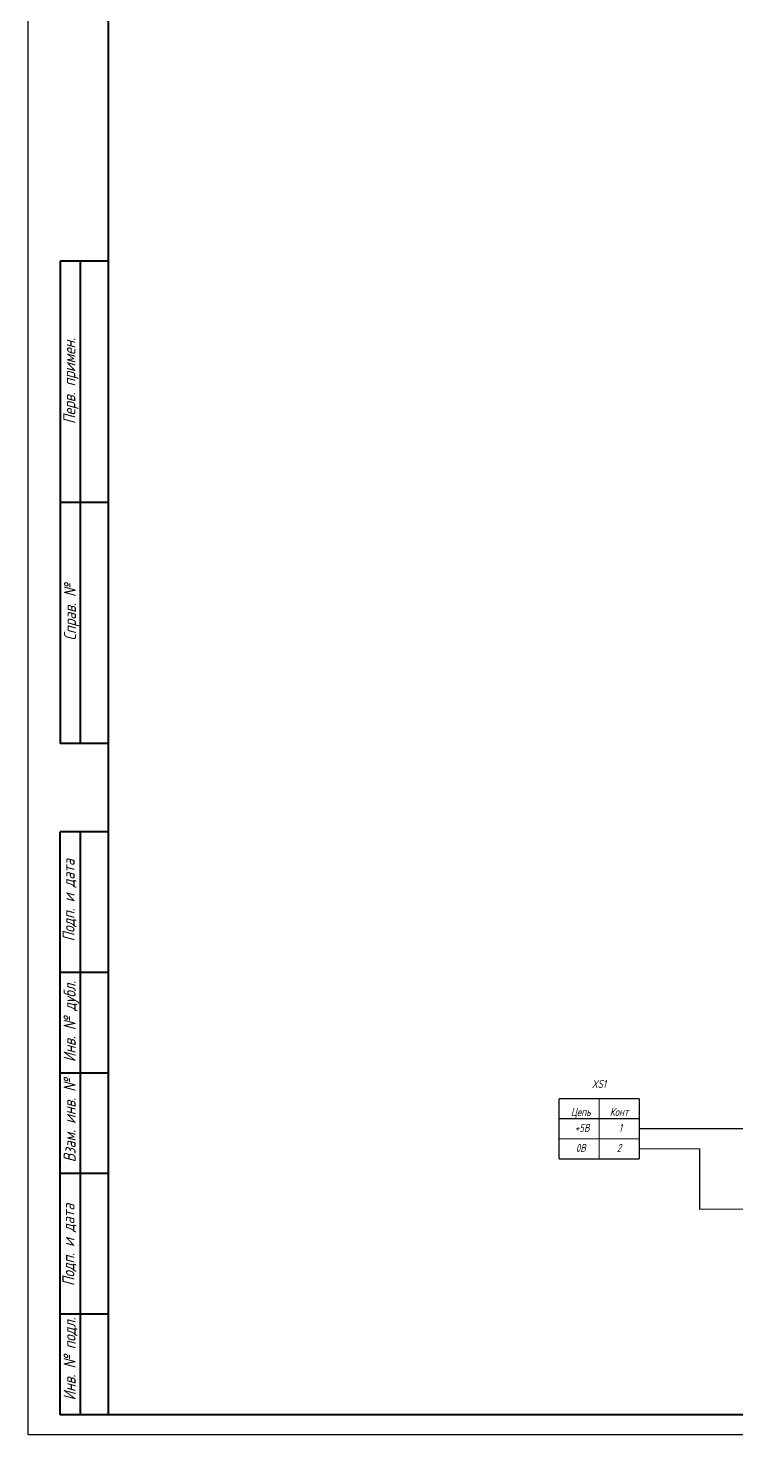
# Model space of a CAD drawing. Extents: x 196 to 1101, y 70 to 664.
# Drawn here: x 260 to 436.1, y 70 to 420 of the extents above; entities that cross this region are included whole.
import ezdxf

# ---------------------------------------------------------------- set-up
doc = ezdxf.new("R2010")
doc.units = 0
doc.header["$MEASUREMENT"] = 0
doc.layers.add('KONTUR', color=7, linetype='CONTINUOUS')
doc.layers.add('Sheet', color=255, linetype='CONTINUOUS')
doc.layers.add('Основная', color=7, linetype='CONTINUOUS', lineweight=40)
doc.layers.add('текст', color=7, linetype='CONTINUOUS', lineweight=30)
doc.styles.add('GOST type A0', font='', dxfattribs={"oblique": 15, "height": 3.5})
doc.styles.get('GOST type A0').set_extended_font_data('GOST type A')

msp = doc.modelspace()

# ---------------------------------------------------------------- linework, layer by layer
at = {"layer": 'KONTUR'}
for p, q in [((260, 70), (260, 664)), ((1101, 70), (260, 70))]:
    msp.add_line(p, q, dxfattribs=at)
at = {"layer": 'Sheet', "const_width": 0.3}
for points in [[(412.06, 153.66), (392.06, 153.66)], [(392.06, 153.66), (392.06, 138.65)], [(402.06, 153.66), (402.06, 138.65)], [(412.06, 153.66), (412.06, 138.65)], [(412.06, 148.66), (392.06, 148.66)], [(412.06, 143.66), (392.06, 143.66)], [(412.06, 146.17), (414.58, 146.17)], [(414.58, 146.17), (442.06, 146.17), (462.06, 146.17), (482.03, 146.17), (502.03, 146.17), (522.03, 146.17), (537.03, 146.17)], [(412.06, 141.17), (414.58, 141.17)], [(414.58, 141.17), (427.06, 141.17), (427.06, 126.16), (442.06, 126.16), (442.06, 126.16)], [(412.06, 138.65), (392.06, 138.65)]]:
    msp.add_lwpolyline(points, dxfattribs=at)
at = {"layer": 'Основная'}
for p, q in [((280, 115), (280, 659)), ((268, 362), (268, 242)), ((280, 362), (268, 362)), ((273, 242), (273, 362)), ((280, 302), (268, 302)), ((280, 242), (268, 242)), ((268, 75), (268, 220)), ((280, 220), (268, 220)), ((273, 75), (273, 220)), ((280, 185), (268, 185)), ((280, 160), (268, 160)), ((280, 135), (268, 135)), ((280, 75), (280, 115)), ((280, 100), (268, 100)), ((1096, 75), (268, 75))]:
    msp.add_line(p, q, dxfattribs=at)

# ---------------------------------------------------------------- texts
at = {"layer": 'Sheet', "style": 'GOST type A0', "oblique": 15}
for s, p in [('XS1', (400.23, 156.3)), ('Цепь', (395.01, 149.34)), ('Конт', (404.7, 149.34)), ('+5В', (396, 145.36)), ('1', (406.94, 145.36)), ('0В', (396.25, 140.39)), ('2', (406.44, 140.39))]:
    msp.add_text(s, height=2, dxfattribs=at).set_placement(p)
at = {"layer": 'текст', "style": 'GOST type A0', "oblique": 15}
for s, p in [('Перв. примен.', (271.75, 321.51)), ('Справ. №', (271.91, 267.63)), ('Подп. и дата', (271.57, 192.77)), ('Инв. № дубл.', (271.82, 162.75)), ('Взам. инв. №', (271.82, 137.82)), ('Подп. и дата', (271.52, 107.03)), ('Инв. № подл.', (271.82, 78.57))]:
    msp.add_text(s, height=3, rotation=90, dxfattribs=at).set_placement(p)

doc.saveas('drawing.dxf')
